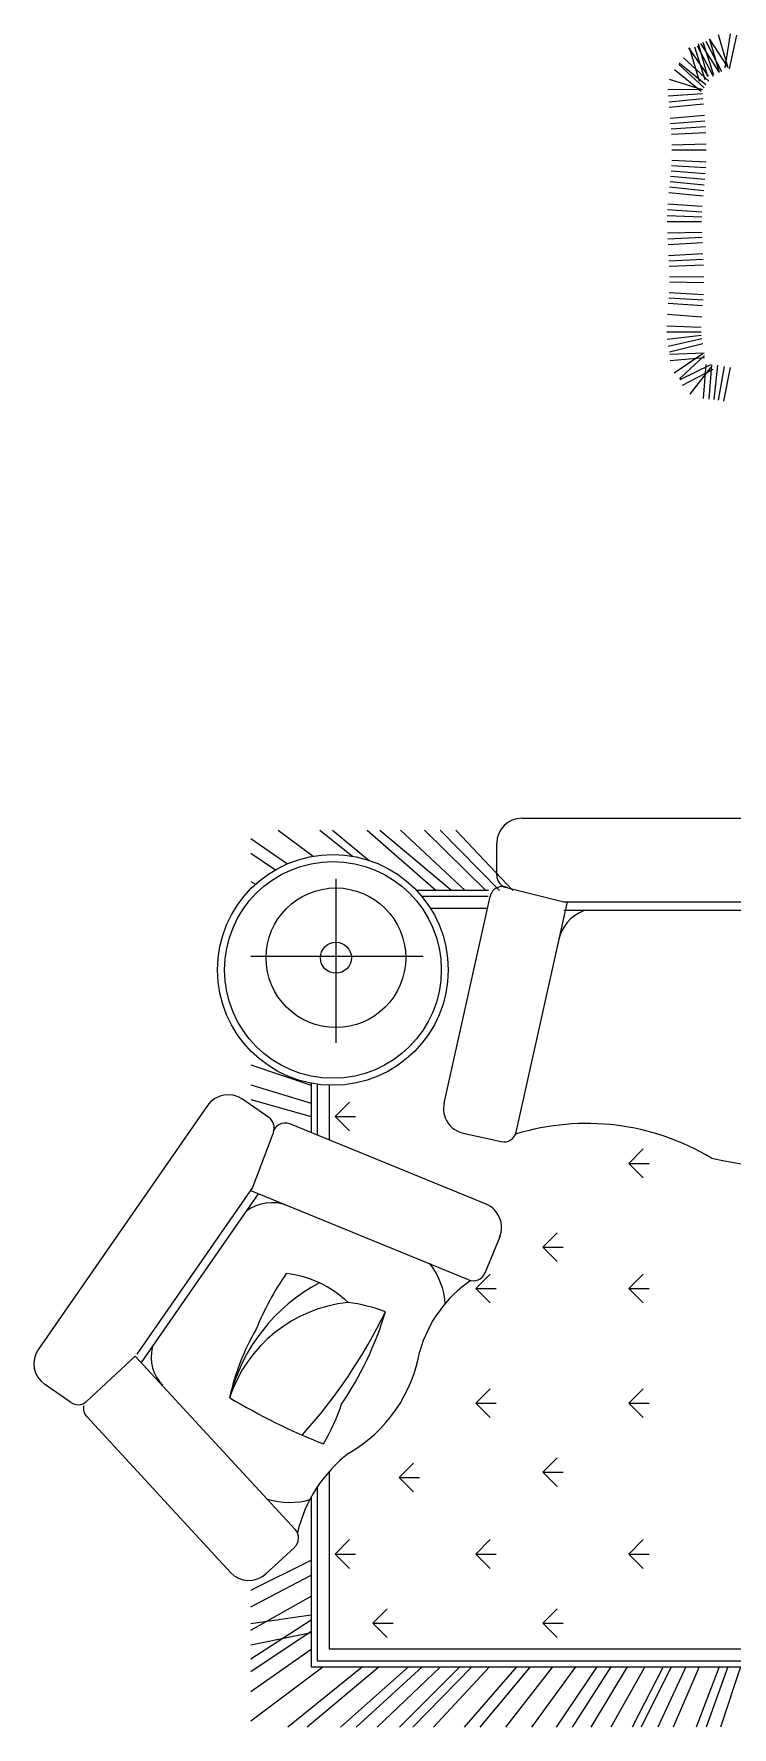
# Model space of a CAD drawing. Header units: inches. Extents: x 10.1 to 52.6, y 12.1 to 36.9.
# Drawn here: x 16.831 to 18.501, y 20.691 to 24.741 of the extents above; entities that cross this region are included whole.
import ezdxf

# ---------------------------------------------------------------- set-up
doc = ezdxf.new("R2010")
doc.units = ezdxf.units.IN
doc.header["$MEASUREMENT"] = 0
doc.layers.add('02', color=2, linetype='Continuous')

msp = doc.modelspace()

# ---------------------------------------------------------------- linework, layer by layer
at = {"layer": '02'}
for p, q in [((18.397, 24.7073), (18.444, 24.6398)), ((18.3991, 24.7065), (18.4219, 24.6275)), ((18.4107, 24.7097), (18.436, 24.6315)), ((18.4174, 24.7123), (18.4554, 24.6394)), ((18.4195, 24.7179), (18.4424, 24.6389)), ((18.4256, 24.7177), (18.4703, 24.6486)), ((18.4312, 24.7211), (18.4564, 24.6428)), ((18.4378, 24.7237), (18.4758, 24.6508)), ((18.4461, 24.729), (18.4907, 24.66)), ((18.4469, 24.7277), (18.4701, 24.6488)), ((18.4673, 24.739), (18.4906, 24.6601)), ((18.4961, 24.7408), (18.4837, 24.6595)), ((18.5112, 24.7379), (18.4939, 24.6575)), ((18.3735, 24.6672), (18.4341, 24.6116)), ((18.3746, 24.6716), (18.4385, 24.6198)), ((18.3849, 24.6831), (18.4455, 24.6275)), ((18.3508, 24.6321), (18.4293, 24.6075)), ((18.3633, 24.6557), (18.4271, 24.6039)), ((18.3476, 24.6081), (18.4299, 24.6084)), ((18.3482, 24.5922), (18.4302, 24.5985)), ((18.3493, 24.5786), (18.4312, 24.586)), ((18.3505, 24.5652), (18.4324, 24.5731)), ((18.3529, 24.5392), (18.4349, 24.5464)), ((18.354, 24.5264), (18.436, 24.5328)), ((18.3549, 24.5137), (18.437, 24.519)), ((18.3556, 24.5011), (18.4378, 24.5051)), ((18.3567, 24.4754), (18.4389, 24.4778)), ((18.3568, 24.463), (18.4391, 24.4635)), ((18.3558, 24.4256), (18.4379, 24.4212)), ((18.3565, 24.4387), (18.4386, 24.4343)), ((18.3526, 24.3878), (18.4344, 24.3794)), ((18.3538, 24.4007), (18.4357, 24.3929)), ((18.3549, 24.4133), (18.4369, 24.4068)), ((18.3499, 24.3614), (18.4317, 24.3533)), ((18.3512, 24.3747), (18.4331, 24.3663)), ((18.346, 24.3065), (18.4282, 24.3034)), ((18.3466, 24.3208), (18.4287, 24.3153)), ((18.3475, 24.3339), (18.4295, 24.3284)), ((18.3458, 24.292), (18.428, 24.2919)), ((18.3463, 24.2645), (18.4285, 24.2668)), ((18.3469, 24.2506), (18.4291, 24.2545)), ((18.3477, 24.237), (18.4298, 24.2418)), ((18.3492, 24.2106), (18.4313, 24.2155)), ((18.3499, 24.1976), (18.4321, 24.202)), ((18.3505, 24.185), (18.4327, 24.1881)), ((18.351, 24.1473), (18.4332, 24.1461)), ((18.3511, 24.1594), (18.4334, 24.1606)), ((18.3493, 24.1093), (18.4314, 24.1045)), ((18.3501, 24.1225), (18.4322, 24.1176)), ((18.3465, 24.0703), (18.4285, 24.0642)), ((18.3484, 24.0965), (18.4305, 24.0907)), ((18.3445, 24.0277), (18.4268, 24.0284)), ((18.3448, 24.0425), (18.427, 24.0396)), ((18.3454, 24.0106), (18.4271, 24.0203)), ((18.3479, 23.9938), (18.4282, 24.0119)), ((18.3512, 23.9802), (18.431, 24.0002)), ((18.352, 23.9746), (18.4342, 23.9776)), ((18.3527, 23.9594), (18.4346, 23.9669)), ((18.3625, 23.93), (18.4307, 23.9759)), ((18.3748, 23.9156), (18.4349, 23.9718)), ((18.3764, 23.9138), (18.4503, 23.9498)), ((18.3825, 23.9008), (18.4553, 23.9391)), ((18.4005, 23.8791), (18.4512, 23.9438)), ((18.4327, 23.8683), (18.439, 23.9503)), ((18.446, 23.8674), (18.4521, 23.9494)), ((18.4581, 23.8662), (18.4666, 23.948)), ((18.4684, 23.8646), (18.4831, 23.9455)), ((18.4808, 23.8623), (18.4968, 23.943)), ((17.9981, 22.8648), (19.936, 22.8648)), ((17.35, 22.8164), (17.4371, 22.7556)), ((17.4152, 22.8358), (17.4985, 22.7739)), ((17.5152, 22.8358), (17.5926, 22.774)), ((17.5451, 22.8358), (17.6332, 22.7638)), ((17.6277, 22.8358), (17.7927, 22.6918)), ((17.6581, 22.8358), (17.8302, 22.6918)), ((17.708, 22.8358), (17.8622, 22.6918)), ((17.7655, 22.8358), (17.9119, 22.6918)), ((17.8029, 22.8358), (17.9443, 22.6918)), ((17.8398, 22.8358), (17.9762, 22.6918)), ((17.9381, 22.7282), (17.9381, 22.8048)), ((17.35, 22.7815), (17.4091, 22.7416)), ((17.35, 22.7135), (17.3609, 22.7067)), ((17.5532, 22.72), (17.5532, 22.3276)), ((17.9183, 22.6918), (17.7463, 22.6918)), ((17.9648, 22.6981), (18.0981, 22.6648)), ((17.9174, 22.6774), (17.759, 22.6774)), ((17.9158, 22.6486), (17.7798, 22.6486)), ((17.8122, 22.183), (17.9221, 22.6778)), ((17.9846, 22.114), (18.1069, 22.6648)), ((18.0981, 22.6648), (19.8176, 22.6648)), ((18.0981, 22.6448), (19.822, 22.6448)), ((17.3497, 22.5344), (17.7619, 22.5344)), ((17.35, 22.2746), (17.494, 22.2261)), ((17.35, 22.2267), (17.494, 22.1828)), ((17.494, 22.2308), (17.494, 22.1126)), ((17.5084, 22.2285), (17.5084, 22.1067)), ((17.5372, 22.226), (17.5372, 22.0949)), ((17.2463, 22.1776), (16.8415, 21.5945)), ((17.3927, 22.149), (17.3298, 22.1926)), ((17.35, 22.192), (17.494, 22.1514)), ((17.5515, 22.1511), (17.5859, 22.1855)), ((17.9123, 21.9415), (17.4432, 22.1334)), ((17.5515, 22.1511), (17.6001, 22.1511)), ((17.5515, 22.1511), (17.5859, 22.1167)), ((17.4022, 22.1099), (17.3535, 21.9814)), ((17.8578, 22.1115), (17.9488, 22.0912)), ((18.2542, 22.0392), (18.2886, 22.0736)), ((18.2542, 22.0392), (18.2886, 22.0049)), ((18.2542, 22.0392), (18.3028, 22.0392)), ((17.3535, 21.9814), (17.0767, 21.5825)), ((17.3674, 21.9664), (17.0872, 21.5626)), ((17.8707, 21.7605), (17.3485, 21.9741)), ((18.0479, 21.8387), (18.0822, 21.873)), ((17.9451, 21.8632), (17.9098, 21.7769)), ((18.0479, 21.8387), (18.0965, 21.8387)), ((18.0479, 21.8387), (18.0822, 21.8043)), ((17.8876, 21.7396), (17.922, 21.7739)), ((18.2542, 21.7396), (18.2886, 21.7739)), ((17.8876, 21.7396), (17.9362, 21.7396)), ((17.8876, 21.7396), (17.922, 21.7052)), ((18.2542, 21.7396), (18.3028, 21.7396)), ((18.2542, 21.7396), (18.2886, 21.7052)), ((16.9563, 21.4694), (17.0733, 21.5777)), ((17.456, 21.1631), (17.0733, 21.5777)), ((16.914, 21.471), (16.8565, 21.511)), ((16.9194, 21.4673), (16.914, 21.471)), ((17.8876, 21.4653), (17.922, 21.4997)), ((18.2542, 21.4653), (18.2886, 21.4997)), ((17.301, 21.0609), (16.9572, 21.4333)), ((17.8876, 21.4653), (17.922, 21.4309)), ((17.8876, 21.4653), (17.9362, 21.4653)), ((18.2542, 21.4653), (18.2886, 21.4309)), ((18.2542, 21.4653), (18.3028, 21.4653)), ((17.7044, 21.288), (17.7387, 21.3223)), ((18.0479, 21.3003), (18.0822, 21.3346)), ((17.5084, 21.2646), (17.5084, 20.8491)), ((17.5372, 21.302), (17.5372, 20.8779)), ((17.7044, 21.288), (17.753, 21.288)), ((17.7044, 21.288), (17.7387, 21.2536)), ((18.0479, 21.3003), (18.0822, 21.2659)), ((18.0479, 21.3003), (18.0965, 21.3003)), ((17.494, 21.2409), (17.494, 20.8347)), ((17.3858, 21.0575), (17.4543, 21.1207)), ((17.5515, 21.1047), (17.5859, 21.1391)), ((17.5515, 21.1047), (17.6001, 21.1047)), ((17.5515, 21.1047), (17.5859, 21.0703)), ((17.8876, 21.1047), (17.922, 21.1391)), ((17.8876, 21.1047), (17.9362, 21.1047)), ((17.8876, 21.1047), (17.922, 21.0703)), ((18.2542, 21.1047), (18.2886, 21.1391)), ((18.2542, 21.1047), (18.3028, 21.1047)), ((18.2542, 21.1047), (18.2886, 21.0703)), ((17.35, 21.0183), (17.494, 21.0904)), ((17.35, 20.9784), (17.494, 21.0543)), ((17.35, 20.9225), (17.494, 21.0037)), ((17.35, 20.9387), (17.494, 20.959)), ((17.35, 20.8541), (17.494, 20.9477)), ((17.6413, 20.9397), (17.6757, 20.974)), ((17.6413, 20.9397), (17.6757, 20.9053)), ((17.6413, 20.9397), (17.6899, 20.9397)), ((18.0479, 20.9397), (18.0822, 20.974)), ((18.0479, 20.9397), (18.0965, 20.9397)), ((18.0479, 20.9397), (18.0822, 20.9053)), ((17.35, 20.8237), (17.494, 20.9203)), ((17.35, 20.8876), (17.494, 20.9171)), ((17.35, 20.7758), (17.494, 20.877)), ((17.5372, 20.8779), (20.4507, 20.8779)), ((17.35, 20.706), (17.5219, 20.8347)), ((17.617, 20.8347), (17.4386, 20.6907)), ((17.6568, 20.8347), (17.4842, 20.6907)), ((17.494, 20.8347), (20.4939, 20.8347)), ((17.5084, 20.8491), (20.4795, 20.8491)), ((17.7268, 20.8347), (17.5643, 20.6907)), ((17.7599, 20.8347), (17.6021, 20.6907)), ((17.8031, 20.8347), (17.6516, 20.6907)), ((17.85, 20.8347), (17.7053, 20.6907)), ((17.8781, 20.8347), (17.7374, 20.6907)), ((17.9209, 20.8347), (17.7865, 20.6907)), ((17.9852, 20.8347), (17.8601, 20.6907)), ((18.0181, 20.8347), (17.8977, 20.6907)), ((18.0713, 20.8347), (17.9586, 20.6907)), ((18.1261, 20.8347), (18.0213, 20.6907)), ((18.1775, 20.8347), (18.0802, 20.6907)), ((18.2106, 20.8347), (18.1181, 20.6907)), ((18.2501, 20.8347), (18.1633, 20.6907)), ((18.2919, 20.8347), (18.2111, 20.6907)), ((18.3364, 20.8347), (18.2621, 20.6907)), ((18.3551, 20.8347), (18.2835, 20.6907)), ((18.3901, 20.8347), (18.3235, 20.6907)), ((18.4221, 20.8347), (18.3601, 20.6907)), ((18.47, 20.8347), (18.415, 20.6907)), ((18.4909, 20.8347), (18.439, 20.6907)), ((18.5208, 20.8347), (18.4732, 20.6907))]:
    msp.add_line(p, q, dxfattribs=at)
for centre, radius in [((17.546, 22.5019), 0.276), ((17.546, 22.5019), 0.2592), ((17.5532, 22.5309), 0.167), ((17.5532, 22.5309), 0.037)]:
    msp.add_circle(centre, radius, dxfattribs=at)
for centre, radius, start, end in [((17.9981, 22.8048), 0.06, 90, 180), ((17.9681, 22.7282), 0.03, 180, 255.9638), ((17.9514, 22.6713), 0.03, 63.4428, 167.4791), ((18.1798, 22.5533), 0.096, 110.7961, 169.3514), ((17.2955, 22.1433), 0.06, 55.2317, 145.2317), ((17.8708, 22.17), 0.06, 167.4791, 257.4791), ((17.3756, 22.1243), 0.03, 339.2679, 55.2317), ((17.4319, 22.1056), 0.03, 67.7526, 171.7888), ((17.9553, 22.1205), 0.03, 257.4791, 347.4791), ((18.153, 21.5566), 0.578, 58.8839, 107.0946), ((18.9404, 24.4745), 2.4718, 258.5961, 281.9894), ((17.3995, 21.8435), 0.1016, 68.2863, 126.7481), ((17.8896, 21.886), 0.06, 337.7526, 67.7526), ((17.6403, 21.6919), 0.1747, 3.3682, 37.924), ((17.7126, 21.3763), 0.4259, 117.7602, 166.0853), ((18.003, 21.3815), 0.6916, 145.2752, 157.8346), ((17.4079, 21.5266), 0.2503, 45.8692, 83.8535), ((18.0488, 21.5057), 0.3068, 124.361, 164.0484), ((17.882, 21.7883), 0.03, 247.7526, 337.7526), ((17.6164, 21.3739), 0.3342, 95.8937, 161.7104), ((16.538, 22.2362), 1.261, 317.8134, 334.0423), ((16.8907, 21.9191), 0.8156, 326.0109, 343.2676), ((17.5362, 21.3254), 0.3836, 69.2955, 83.1283), ((17.8382, 21.3639), 0.5512, 149.6466, 167.9791), ((16.8908, 21.5602), 0.06, 145.2317, 235.2317), ((17.2072, 21.5761), 0.096, 166.3396, 224.895), ((17.4079, 21.6493), 0.3509, 300.1882, 350.2752), ((16.9366, 21.4919), 0.03, 235.2317, 311.1954), ((18.0894, 22.7986), 1.5384, 239.0899, 248.4069), ((16.9792, 21.4536), 0.03, 168.9226, 222.7108), ((17.081, 21.6298), 0.5138, 329.3966, 341.0727), ((17.7913, 21.0767), 0.3396, 127.5499, 166.5588), ((17.4419, 21.4027), 0.1747, 252.5393, 287.0952), ((17.4339, 21.1428), 0.03, 312.7108, 42.7108), ((17.3451, 21.1016), 0.06, 222.7108, 312.7108)]:
    msp.add_arc(centre, radius, start, end, dxfattribs=at)

doc.saveas('drawing.dxf')
